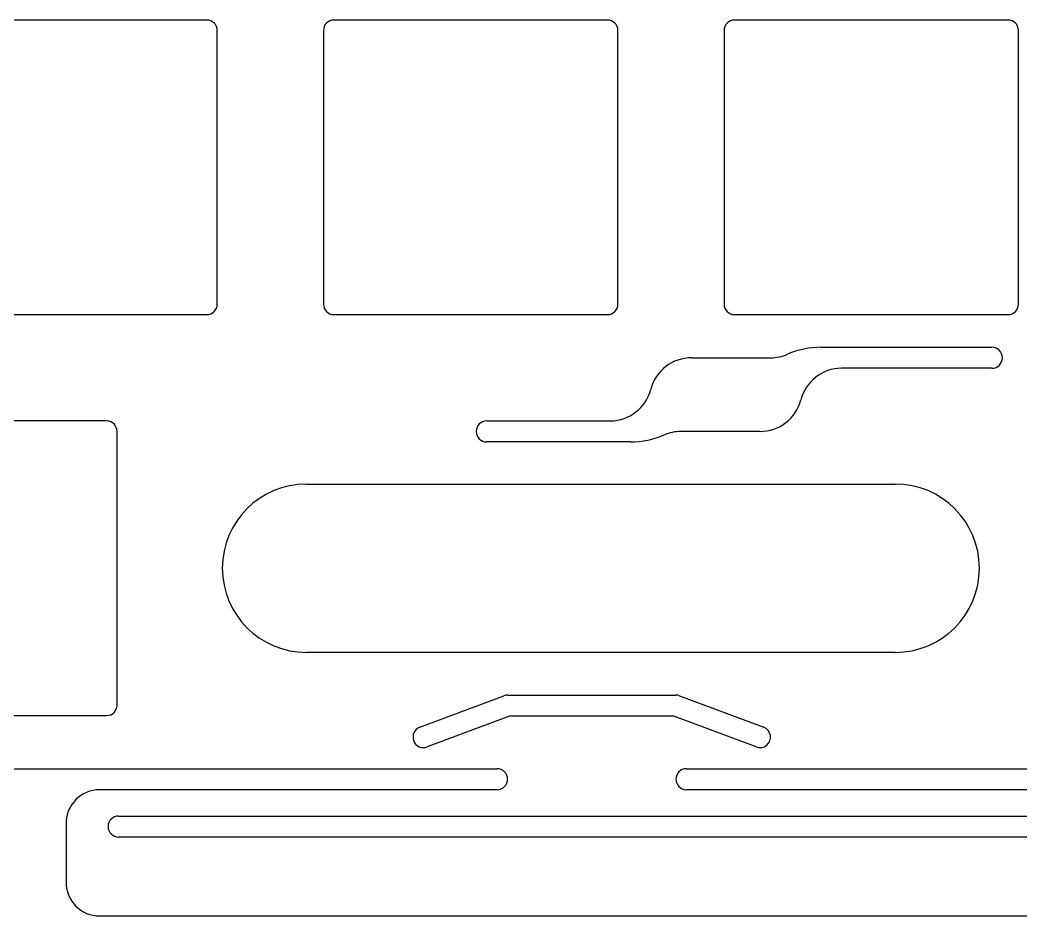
# Model space of a CAD drawing. Header units: millimetres. Extents: x 0 to 286, y -101 to 9.
# Drawn here: x 145.26 to 192.81, y -100.65 to -58.07 of the extents above; entities that cross this region are included whole.
import ezdxf

# ---------------------------------------------------------------- set-up
doc = ezdxf.new("R2010")
doc.units = ezdxf.units.MM
doc.layers.add('Edge.Cuts', color=254, linetype='CONTINUOUS', true_color=0xd0d2cd)

msp = doc.modelspace()

# ---------------------------------------------------------------- linework, layer by layer
at = {"layer": 'Edge.Cuts', "linetype": 'CONTINUOUS'}
for p, q in [((154.1375, -58.075), (141.1375, -58.075)), ((173.1875, -58.075), (160.1875, -58.075)), ((192.2375, -58.075), (179.2375, -58.075)), ((154.6375, -71.575), (154.6375, -58.575)), ((159.6875, -58.575), (159.6875, -71.575)), ((173.6875, -71.575), (173.6875, -58.575)), ((178.7375, -58.575), (178.7375, -71.575)), ((192.7375, -71.575), (192.7375, -58.575)), ((141.1375, -72.075), (154.1375, -72.075)), ((160.1875, -72.075), (173.1875, -72.075)), ((179.2375, -72.075), (192.2375, -72.075)), ((183.347916, -73.625), (191.475, -73.625)), ((177.19588, -74.125), (180.95, -74.125)), ((191.475, -74.625), (184.315, -74.625)), ((149.375, -77.125), (136.375, -77.125)), ((167.45, -77.125), (173.330113, -77.125)), ((149.875, -90.625), (149.875, -77.625)), ((180.45, -77.625), (176.679573, -77.625)), ((174.2887, -78.125), (167.45, -78.125)), ((158.8778, -80.125), (186.8778, -80.125)), ((186.8778, -88.125), (158.8778, -88.125)), ((164.269536, -91.681829), (168.269514, -90.181837)), ((168.445082, -90.15), (176.4451, -90.15)), ((176.620643, -90.181835), (180.62066, -91.681841)), ((136.375, -91.125), (149.375, -91.125)), ((168.535749, -91.15), (164.62066, -92.618159)), ((176.354414, -91.15), (168.535749, -91.15)), ((180.26952, -92.618165), (176.354414, -91.15)), ((117.8049, -93.65), (167.9451, -93.65)), ((176.9451, -93.65), (205.884025, -93.65)), ((167.9451, -94.65), (149.037511, -94.65)), ((195.8451, -94.65), (176.9451, -94.65)), ((149.9451, -95.9), (194.9451, -95.9)), ((147.445082, -96.25), (147.445082, -99.05)), ((194.9451, -96.9), (149.9451, -96.9)), ((149.0451, -100.65), (195.845082, -100.65))]:
    msp.add_line(p, q, dxfattribs=at)
at = {"layer": 'Edge.Cuts'}
for centre, radius, start, end in [((154.1375, -58.575), 0.5, 0, 90), ((160.1875, -58.575), 0.5, 90, 180), ((173.1875, -58.575), 0.5, 0, 90), ((179.2375, -58.575), 0.5, 90, 180), ((192.2375, -58.575), 0.5, 0, 90), ((154.1375, -71.575), 0.5, -90, 0), ((160.1875, -71.575), 0.5, -180, -90), ((173.1875, -71.575), 0.5, -90, 0), ((179.2375, -71.575), 0.5, -180, -90), ((192.2375, -71.575), 0.5, -90, 0), ((183.3479, -77.625), 3.999994, 89.9997708, 113.5562588), ((191.475, -74.125), 0.5, -90, 90), ((177.1866, -76.125), 2.000044, 89.7341524, 165.5228124), ((180.95, -72.125), 2, -90, -66.4435385), ((184.323, -76.625), 2.000016, 90.2291819, 165.5226047), ((173.3134, -75.1249), 2.000191, -89.5212479, -14.4790588), ((180.45, -75.625), 2, -90, -14.4775098), ((149.375, -77.625), 0.5, 0, 90), ((167.45, -77.625), 0.5, -270, -90), ((174.2887, -74.1253), 3.9997, -90, -66.442622), ((176.6865, -79.6248), 1.999796, 90.1984646, 113.5573219), ((158.8778, -84.125), 4, -270, -90), ((186.8778, -84.125), 4, -90, 90), ((168.445, -90.6498), 0.499785, 89.9905995, 110.5560318), ((176.4451, -90.6498), 0.4998, 69.4379036, 90), ((149.375, -90.625), 0.5, -90, 0), ((164.4451, -92.15), 0.499994, -249.4439145, -69.4439145), ((180.4451, -92.15), 0.499994, -110.5580436, 69.4439145), ((167.9451, -94.15), 0.5, -90, 90), ((176.9451, -94.15), 0.5, -270, -90), ((149.0451, -96.25), 1.600018, 90.271759, 180), ((149.9451, -96.4), 0.5, -270, -90), ((149.0451, -99.05), 1.6, -180, -90)]:
    msp.add_arc(centre, radius, start, end, dxfattribs=at)

doc.saveas('drawing.dxf')
